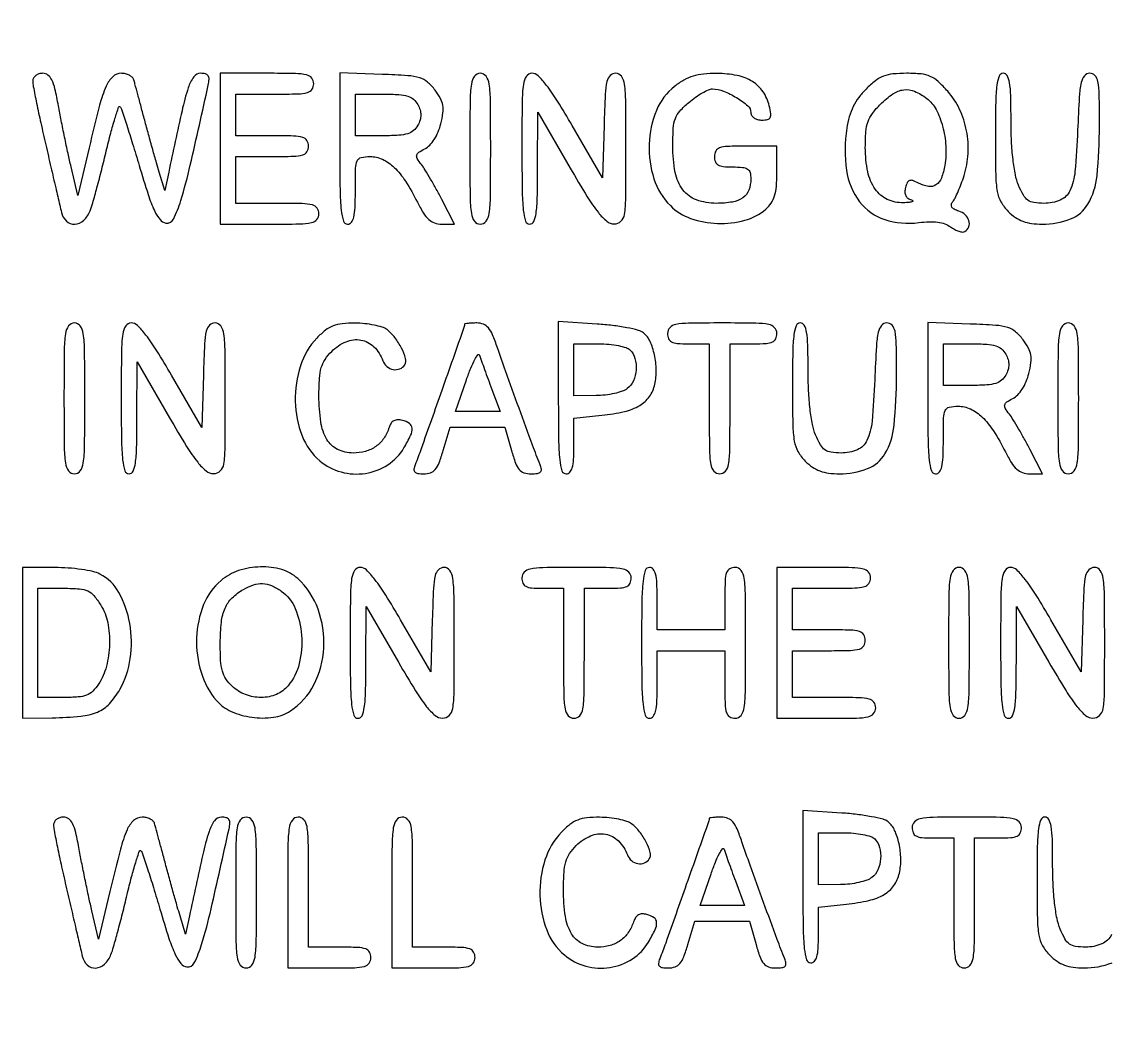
# Model space of a CAD drawing. Extents: x 0 to 1066, y 0 to 761.
# Drawn here: x 804.87 to 822.52, y 352.59 to 368.76 of the extents above; entities that cross this region are included whole.
import ezdxf

# ---------------------------------------------------------------- set-up
doc = ezdxf.new("R2010")
doc.units = 0
doc.header["$MEASUREMENT"] = 0

msp = doc.modelspace()

# ---------------------------------------------------------------- linework, layer by layer
for points in [[(183.390323, 95.266879, 0.000001), (192.989143, 95.254457, 0.000118)], [(329.859243, 95.267872, -0.000023), (352.558836, 95.240684, -0.000004), (375.624384, 95.211821, -0.198594)], [(479.458836, 95.240684, -0.000004), (502.524384, 95.211821, -0.198594)], [(710.559243, 95.267872, -0.000023), (733.258836, 95.240684, -0.000004), (756.324384, 95.211821, -0.198594)], [(416.092229, 95.24091, -0.000004), (439.072908, 95.212432, -0.198597)], [(542.992229, 95.24091, -0.000004), (565.972908, 95.212432, -0.198597)], [(606.442229, 95.24091, -0.000004), (629.422908, 95.212432, -0.198597)], [(669.892229, 95.24091, -0.000004), (692.872908, 95.212432, -0.198597)], [(822.592104, 353.917462, -0.186836), (822.436386, 353.766554, -0.100409), (822.170424, 353.7126, -0.036356), (822.008666, 353.724377, -0.118728), (821.909754, 353.764081, -0.110433), (821.835763, 353.846302, -0.02926), (821.757783, 354.005983, -0.051176), (821.706226, 354.176561, -0.018965), (821.667864, 354.424797, -0.016895), (821.643292, 354.72519, -0.011958), (821.6352, 355.063483, 0.005918), (821.630405, 355.468643, 0.03524), (821.610538, 355.679097, 0.084231), (821.572349, 355.789637, 0.274093), (821.5083, 355.8276, 0.308918), (821.442115, 355.782395, 0.062189), (821.405184, 355.636609, 0.026926), (821.385883, 355.361539, 0.004053), (821.3814, 354.808555, 0.003964), (821.386425, 354.174702, 0.037977), (821.41117, 353.905831, 0.086932), (821.47109, 353.737039, 0.067817), (821.589055, 353.581855, 0.045287), (821.706229, 353.48418, 0.061733), (821.828029, 353.420605, 0.057123), (821.968902, 353.385588, 0.032389), (822.144516, 353.3742, 0.091481), (822.602283, 353.45866, 0.171956)]]:
    msp.add_lwpolyline(points, format="xyb")
for points in [[(409.06215, 749.15415), (40.8618, 749.132981), (40.8618, 380.65769), (40.8618, 12.1824), (501.2973, 12.1824), (961.7328, 12.1824), (961.7328, 380.646631), (961.7328, 749.110861), (961.41555, 749.1633, 0.040886), (961.153339, 749.184871, 0.000002), (934.190609, 749.194398, 0.000089), (904.448031, 749.199508, 0.000054), (869.1804, 749.195529, -0.000029), (813.61687, 749.186499, -0.000004), (696.10453, 749.175037, -0.000004), (556.774728, 749.163736, -0.000004)], [(805.0536, 367.797804, 0.047767), (805.061843, 367.711713, 0.002528), (805.115638, 367.440743, 0.003959), (805.183892, 367.118857, 0.00287), (805.264793, 366.761454, -0.000002), (805.3489, 366.399538, -0.000002), (805.426937, 366.063731, -0.000002), (805.492437, 365.781867, -0.000017), (805.520205, 365.66235, 0.147869), (805.601527, 365.520931, 0.205885), (805.737044, 365.471582, 0.176392), (805.882855, 365.534275, 0.11354), (805.986246, 365.688883, 0.021448), (806.028656, 365.816671, 0.003611), (806.097471, 366.065007, 0.003945), (806.173981, 366.358264, 0.003496), (806.249089, 366.664747, -0.006156), (806.32132, 366.952852, -0.010899), (806.388962, 367.188299, -0.005551), (806.449641, 367.376007, -0.556878), (806.47195, 367.38125, -0.11647), (806.49507, 367.343834, -0.001547), (806.580985, 367.083281, -0.004332), (806.677293, 366.779234, -0.00282), (806.783485, 366.426536, 0.006286), (806.929808, 365.952477, 0.030826), (807.032062, 365.691623, 0.058933), (807.122181, 365.545603, 0.190588), (807.219084, 365.489675, 0.326366), (807.341675, 365.554144, 0.039676), (807.460307, 365.854283, 0.018108), (807.614541, 366.431996, 0.002117), (807.906534, 367.73505, 0.040046), (807.919478, 367.82953, 0.15964), (807.904614, 367.885294, 0.190105), (807.861744, 367.915768, 0.060633), (807.782608, 367.9254, 0.243546), (807.669612, 367.86689, 0.075824), (807.581429, 367.690617, 0.023764), (807.479862, 367.31633, 0.001912), (807.263279, 366.318), (807.200226, 366.0219), (807.109998, 366.318, -0.004222), (807.065412, 366.468872, -0.001439), (807.003159, 366.688654, -0.00143), (806.935805, 366.931756, -0.001648), (806.872996, 367.164, 0.00027), (806.814598, 367.382317, 0.000345), (806.760537, 367.583431, 0.000267), (806.715, 367.752013, 0.002921), (806.696266, 367.81965, 0.133791), (806.671906, 367.860101, 0.071199), (806.624012, 367.894336, 0.062684), (806.56111, 367.917528, 0.057069), (806.492361, 367.9254, 0.191396), (806.354637, 367.870676, 0.101864), (806.247733, 367.718152, 0.038771), (806.140181, 367.404973, 0.004991), (805.96915, 366.715987), (805.784806, 365.94034), (805.676033, 366.40412, -0.004337), (805.627444, 366.619687, -0.002315), (805.57092, 366.886985, -0.002304), (805.515721, 367.160477, -0.003592), (805.470945, 367.39665, 0.011053), (805.414027, 367.674179, 0.057006), (805.362063, 367.82189, 0.121799), (805.299034, 367.89755, 0.159795), (805.214115, 367.9254, 0.077986), (805.152796, 367.915777, 0.090324), (805.100751, 367.887919, 0.100781), (805.065958, 367.846466, 0.124994)], [(808.0992, 366.6987), (808.0992, 365.472), (808.9029, 365.472, 0.004147), (809.393609, 365.47607, 0.047763), (809.584988, 365.497603, 0.16431), (809.672394, 365.549193, 0.179874), (809.7066, 365.6412, 0.157888), (809.67706, 365.732416, 0.176663), (809.60085, 365.783962, 0.055952), (809.435978, 365.806053, 0.005351), (809.0298, 365.8104), (808.353, 365.8104), (808.353, 366.1911), (808.353, 366.5718), (808.9452, 366.5718, 0.006583), (809.295092, 366.576407, 0.063075), (809.442225, 366.598993, 0.183695), (809.51107, 366.650426, 0.142406), (809.5374, 366.741, 0.142406), (809.51107, 366.831574, 0.183695), (809.442225, 366.883007, 0.063075), (809.295092, 366.905593, 0.006583), (808.9452, 366.9102), (808.353, 366.9102), (808.353, 367.2486), (808.353, 367.587), (808.9875, 367.587, 0.005909), (809.365526, 367.591467, 0.059311), (809.521538, 367.61379, 0.180365), (809.594056, 367.665288, 0.150217), (809.622, 367.7562, 0.17273), (809.589327, 367.847957, 0.168559), (809.505675, 367.89955, 0.050222), (809.323122, 367.921249, 0.004487), (808.8606, 367.9254), (808.0992, 367.9254)], [(810.045, 366.702121, 0.003202), (810.049326, 366.026613, 0.022501), (810.068332, 365.69817, 0.049121), (810.10423, 365.521947, 0.329081), (810.1719, 365.472, 0.232029), (810.233637, 365.50228, 0.108427), (810.272769, 365.5848, 0.047315), (810.293501, 365.740657, 0.00942), (810.2988, 366.0219, -0.00595), (810.303107, 366.383865, -0.096871), (810.329144, 366.501998, -0.238613), (810.39381, 366.555615, -0.056005), (810.537853, 366.5718, -0.111153), (810.739305, 366.526456, -0.081177), (810.92862, 366.395601, -0.058854), (811.11431, 366.168971, -0.025924), (811.306172, 365.83155, 0.021841), (811.405916, 365.652753, 0.069009), (811.49307, 365.547227, 0.100305), (811.585578, 365.491432, 0.085906), (811.697845, 365.472), (811.90905, 365.472), (811.702873, 365.87385, 0.006834), (811.614806, 366.039872, 0.006481), (811.520698, 366.206412, 0.006451), (811.433651, 366.35156, 0.022591), (811.372227, 366.441675, -0.02569), (811.305648, 366.540664, -0.192002), (811.296729, 366.595464, -0.198014), (811.328063, 366.64039, -0.027525), (811.428928, 366.697575, 0.089041), (811.506881, 366.755414, 0.046566), (811.581398, 366.851076, 0.042448), (811.644634, 366.971402, 0.038847), (811.688864, 367.104263, 0.026721), (811.722834, 367.280622, 0.076578), (811.720842, 367.405041, 0.082928), (811.681816, 367.517384, 0.035157), (811.595472, 367.652062, 0.057331), (811.472902, 367.78234, 0.10358), (811.344517, 367.851632, 0.055706), (811.149385, 367.886574, 0.007564), (810.734158, 367.907671), (810.045, 367.932243)], [(812.16, 366.6987, 0.002322), (812.163589, 365.925838, 0.031956), (812.184067, 365.646487, 0.123223), (812.234878, 365.520109, 0.240299), (812.3292, 365.472, 0.240299), (812.423522, 365.520109, 0.123223), (812.474333, 365.646487, 0.031956), (812.494811, 365.925838, 0.002322), (812.4984, 366.6987, 0.002322), (812.494811, 367.471562, 0.031956), (812.474333, 367.750912, 0.123223), (812.423522, 367.877291, 0.240299), (812.3292, 367.9254, 0.240299), (812.234878, 367.877291, 0.123223), (812.184067, 367.750912, 0.031956), (812.163589, 367.471562, 0.002322)], [(813.006, 366.6987, 0.003213), (813.010328, 366.025179, 0.022561), (813.029338, 365.6976, 0.049302), (813.065253, 365.521877, 0.328801), (813.1329, 365.472, 0.295501), (813.198272, 365.514331, 0.070336), (813.236006, 365.645031, 0.029944), (813.25604, 365.892594, 0.004715), (813.261637, 366.38145), (813.263474, 367.2909), (813.790387, 366.384757, 0.006242), (814.069761, 365.917824, 0.029041), (814.249482, 365.660537, 0.052989), (814.386726, 365.520038, 0.170079), (814.50765, 365.475307, 0.199339), (814.615931, 365.518073, 0.163117), (814.673625, 365.629506, 0.036571), (814.694704, 365.888381, 0.002034), (814.698, 366.6987, 0.002367), (814.694369, 367.465872, 0.031318), (814.673984, 367.748183, 0.117824), (814.624177, 367.876877, 0.246563), (814.53176, 367.9254, 0.195513), (814.440955, 367.888482, 0.145553), (814.387652, 367.793056, 0.043894), (814.360139, 367.586793, 0.004128), (814.34141, 367.075518), (814.3173, 366.225636), (813.824117, 367.075518, 0.007787), (813.584038, 367.474783, 0.025041), (813.407201, 367.72941, 0.035073), (813.269347, 367.884318, 0.195814), (813.168467, 367.9254, 0.254619), (813.078461, 367.876388, 0.110911), (813.029951, 367.744558, 0.030502), (813.009687, 367.458386, 0.002427)], [(815.489128, 367.713543, 0.129246), (815.193005, 367.320897, 0.088626), (815.074813, 366.772592, 0.087215), (815.153365, 366.208933, 0.118789), (815.42016, 365.772731, 0.112618), (815.748624, 365.566294, 0.075265), (816.186735, 365.483595, 0.075304), (816.629452, 365.534285, 0.113008), (816.971323, 365.716366, 0.065979), (817.059155, 365.815589, 0.074329), (817.113872, 365.930491, 0.054743), (817.142767, 366.083484, 0.019325), (817.1514, 366.306773), (817.1514, 366.741), (816.6438, 366.741, 0.008455), (816.350102, 366.736033, 0.072107), (816.2208, 366.7128, 0.188641), (816.159268, 366.661532, 0.12648), (816.1362, 366.5718, 0.087745), (816.151199, 366.486992, 0.177212), (816.194363, 366.435836, 0.10769), (816.277966, 366.409553, 0.022514), (816.4323, 366.4026, -0.021714), (816.594385, 366.395558, -0.124268), (816.675065, 366.367551, -0.187079), (816.715495, 366.310864, -0.062494), (816.7284, 366.20802, -0.091498), (816.694763, 366.025747, -0.148314), (816.598974, 365.902186, -0.113347), (816.428888, 365.832047, -0.041372), (816.16772, 365.8104, -0.086758), (815.845134, 365.866799, -0.145015), (815.624923, 366.028775, -0.116882), (815.498979, 366.313949, -0.045825), (815.4594, 366.744889, -0.015089), (815.468047, 367.031368, -0.073154), (815.501295, 367.190158, -0.095003), (815.574751, 367.312179, -0.035007), (815.719691, 367.45258, -0.021479), (815.828486, 367.536417, -0.024071), (815.940126, 367.607263, -0.024321), (816.039991, 367.657828, -0.105406), (816.104592, 367.6716, -0.095864), (816.281927, 367.637284, -0.042073), (816.496496, 367.529265, -0.039621), (816.678919, 367.396347, -0.218876), (816.7284, 367.288727, 0.137225), (816.741937, 367.240332, 0.104143), (816.779796, 367.199939, 0.087371), (816.837339, 367.173135, 0.065501), (816.906771, 367.164, 0.051376), (816.999748, 367.173579, 0.224479), (817.042699, 367.206025, 0.158116), (817.05338, 367.268788, 0.023398), (817.028542, 367.39665, 0.090086), (816.926294, 367.62664, 0.105062), (816.753833, 367.791682, 0.089301), (816.50528, 367.889788, 0.048933), (816.1785, 367.922581, 0.02471), (815.959034, 367.912218, 0.049497), (815.788912, 367.878529, 0.05494), (815.640439, 367.815021, 0.038421)], [(818.601058, 367.670042, 0.038758), (818.483289, 367.532449, 0.043825), (818.393507, 367.383634, 0.042741), (818.329367, 367.21818, 0.033899), (818.288141, 367.030855, 0.071302), (818.28371, 366.347786, 0.129802), (818.496509, 365.835978, 0.15258), (818.904173, 365.547534, 0.112128), (819.458991, 365.497672, -0.025293), (819.626284, 365.511609, -0.042083), (819.767451, 365.504322, -0.050654), (819.884021, 365.476177, -0.074847), (819.976813, 365.426974, 0.036788), (820.043559, 365.384809, 0.045346), (820.111366, 365.3562, 0.051801), (820.170622, 365.343873, 0.165275), (820.209463, 365.352803, 0.168326), (820.271712, 365.429201, 0.16313), (820.274379, 365.528852, 0.135424), (820.213939, 365.624011, 0.107509), (820.107946, 365.684914, -0.042402), (820.034745, 365.715182, -0.135204), (819.996238, 365.750741, -0.20053), (819.989578, 365.791854, -0.108944), (820.012321, 365.838665, 0.053468), (820.04899, 365.896837, 0.012004), (820.098061, 366.003382, 0.012318), (820.148979, 366.129775, 0.011646), (820.194629, 366.260894, 0.064661), (820.260877, 366.619645, 0.061303), (820.235271, 366.99021, 0.062153), (820.121472, 367.33875, 0.070314), (819.928717, 367.63287, 0.026387), (819.771996, 367.793431, 0.082709), (819.646265, 367.875752, 0.080096), (819.498383, 367.914271, 0.023743), (819.264144, 367.9254, 0.024537), (819.039139, 367.914351, 0.06747), (818.884843, 367.877758, 0.07266), (818.752436, 367.803231, 0.031928)], [(820.7046, 366.906355, 0.003964), (820.709625, 366.272502, 0.037977), (820.73437, 366.003631, 0.086932), (820.79429, 365.834839, 0.067817), (820.912255, 365.679655, 0.045287), (821.029429, 365.58198, 0.061733), (821.151229, 365.518405, 0.057123), (821.292102, 365.483388, 0.032389), (821.467716, 365.472, 0.091481), (821.925483, 365.55646, 0.171956), (822.208283, 365.797325, 0.107033), (822.356319, 366.25713, 0.02456), (822.3966, 367.076683, 0.004091), (822.392458, 367.582882, 0.042042), (822.371504, 367.790879, 0.139542), (822.323241, 367.887871, 0.210994), (822.238267, 367.9254, 0.224554), (822.151766, 367.884489, 0.120063), (822.099404, 367.775607, 0.038088), (822.06861, 367.545674, 0.003955), (822.041825, 367.000462, -0.011778), (821.99815, 366.32671, -0.086058), (821.915304, 366.015262, -0.186836), (821.759586, 365.864354, -0.100409), (821.493624, 365.8104, -0.036356), (821.331866, 365.822177, -0.118728), (821.232954, 365.861881, -0.110433), (821.158963, 365.944102, -0.02926), (821.080983, 366.103783, -0.051176), (821.029426, 366.274361, -0.018965), (820.991064, 366.522597, -0.016895), (820.966492, 366.82299, -0.011958), (820.9584, 367.161283, 0.005918), (820.953605, 367.566443, 0.03524), (820.933738, 367.776897, 0.084231), (820.895549, 367.887437, 0.274093), (820.8315, 367.9254, 0.308918), (820.765315, 367.880195, 0.062189), (820.728384, 367.734409, 0.026926), (820.709083, 367.459339, 0.004053)], [(819.588737, 367.517468, -0.108413), (819.738859, 367.338877, -0.055099), (819.846296, 367.064278, -0.051218), (819.898069, 366.744495, -0.054814), (819.881815, 366.428281, -0.05017), (819.826734, 366.222165, -0.156131), (819.73841, 366.110943, -0.19164), (819.614813, 366.084444, -0.081154), (819.451549, 366.140264, 0.034573), (819.362622, 366.18022, 0.174707), (819.309067, 366.180607, 0.199824), (819.271844, 366.147086, 0.04689), (819.242523, 366.066632, 0.065142), (819.233462, 365.994914, 0.111819), (819.246969, 365.936476, 0.124169), (819.282865, 365.893591, 0.092006), (819.338935, 365.866967, -0.155114), (819.361988, 365.852269, -0.520804), (819.358116, 365.837996, -0.064153), (819.304994, 365.826257, -0.013218), (819.20909, 365.820214, -0.120251), (818.947354, 365.87405, -0.13172), (818.750116, 366.041585, -0.101239), (818.629057, 366.325595, -0.050326), (818.5896, 366.716617, -0.018793), (818.599338, 366.975596, -0.065344), (818.63347, 367.13921, -0.077937), (818.705083, 367.272911, -0.03454), (818.836892, 367.424308, -0.047206), (819.038078, 367.590711, -0.118914), (819.214862, 367.657253, -0.131553), (819.391061, 367.632724, -0.064057)], [(811.314, 367.4178, -0.049536), (811.350162, 367.330426, -0.073486), (811.362253, 367.2486, -0.073486), (811.350162, 367.166774, -0.049536), (811.314, 367.0794, -0.09537), (811.245105, 366.994475, -0.100861), (811.150866, 366.943233, -0.059921), (811.005832, 366.917248, -0.014397), (810.761123, 366.9102), (810.2988, 366.9102), (810.2988, 367.2486), (810.2988, 367.587), (810.761123, 367.587, -0.014397), (811.005832, 367.579952, -0.059921), (811.150866, 367.553967, -0.100861), (811.245105, 367.502725, -0.09537)], [(805.5612, 362.6379, 0.002322), (805.564789, 361.865038, 0.031956), (805.585267, 361.585687, 0.123223), (805.636078, 361.459309, 0.240299), (805.7304, 361.4112, 0.240299), (805.824722, 361.459309, 0.123223), (805.875533, 361.585687, 0.031956), (805.896011, 361.865038, 0.002322), (805.8996, 362.6379, 0.002322), (805.896011, 363.410762, 0.031956), (805.875533, 363.690112, 0.123223), (805.824722, 363.816491, 0.240299), (805.7304, 363.8646, 0.240299), (805.636078, 363.816491, 0.123223), (805.585267, 363.690112, 0.031956), (805.564789, 363.410762, 0.002322)], [(806.4918, 362.6379, 0.003213), (806.496128, 361.964379, 0.022561), (806.515138, 361.6368, 0.049302), (806.551053, 361.461077, 0.328801), (806.6187, 361.4112, 0.295501), (806.684072, 361.453531, 0.070336), (806.721806, 361.584231, 0.029944), (806.74184, 361.831794, 0.004715), (806.747437, 362.32065), (806.749274, 363.2301), (807.276187, 362.323957, 0.006242), (807.555561, 361.857024, 0.029041), (807.735282, 361.599737, 0.052989), (807.872526, 361.459238, 0.170079), (807.99345, 361.414507, 0.199339), (808.101731, 361.457273, 0.163117), (808.159425, 361.568706, 0.036571), (808.180504, 361.827581, 0.002034), (808.1838, 362.6379, 0.002367), (808.180169, 363.405072, 0.031318), (808.159784, 363.687383, 0.117824), (808.109977, 363.816077, 0.246563), (808.01756, 363.8646, 0.195513), (807.926755, 363.827682, 0.145553), (807.873452, 363.732256, 0.043894), (807.845939, 363.525993, 0.004128), (807.82721, 363.014718), (807.8031, 362.164836), (807.309917, 363.014718, 0.007787), (807.069838, 363.413983, 0.025041), (806.893001, 363.66861, 0.035073), (806.755147, 363.823518, 0.195814), (806.654267, 363.8646, 0.254619), (806.564261, 363.815588, 0.110911), (806.515751, 363.683758, 0.030502), (806.495487, 363.397586, 0.002427)], [(809.673229, 363.62012, 0.114205), (809.405361, 363.16974, 0.083506), (809.322434, 362.591764, 0.085163), (809.432964, 362.029294, 0.127519), (809.721403, 361.623227, 0.108551), (810.067266, 361.441735, 0.105254), (810.461405, 361.419143, 0.106878), (810.825822, 361.558573, 0.11522), (811.088518, 361.833312, 0.021165), (811.197199, 362.036461, 0.127063), (811.220365, 362.153049, 0.232712), (811.177627, 362.228758, 0.086167), (811.063143, 362.280943, 0.067058), (810.986289, 362.290355, 0.120753), (810.925162, 362.274591, 0.12276), (810.878909, 362.232609, 0.07065), (810.846101, 362.164411, -0.072622), (810.759976, 361.987171, -0.089596), (810.631495, 361.856259, -0.08774), (810.463031, 361.776738, -0.066597), (810.260187, 361.7496, -0.114856), (810.010075, 361.807822, -0.145297), (809.836522, 361.968208, -0.099183), (809.736915, 362.251134, -0.035212), (809.7066, 362.681069, -0.014703), (809.714929, 362.964243, -0.055361), (809.744825, 363.139021, -0.07729), (809.806279, 363.271512, -0.049247), (809.914255, 363.403145, -0.096703), (810.147825, 363.560412, -0.146157), (810.389827, 363.587024, -0.15206), (810.600032, 363.47691, -0.107279), (810.745538, 363.25125, 0.127947), (810.811811, 363.157126, 0.131147), (810.91496, 363.108314, 0.142401), (811.022276, 363.119266, 0.159485), (811.101419, 363.186052, 0.211029), (811.115563, 363.288173, 0.047286), (811.050019, 363.455749, 0.046742), (810.941902, 363.62791, 0.065556), (810.813731, 363.756159, 0.088545), (810.736629, 363.796119, 0.025252), (810.605536, 363.829736, 0.02458), (810.451106, 363.853294, 0.023821), (810.293478, 363.861909, 0.026305), (810.08343, 363.852319, 0.068477), (809.936586, 363.817166, 0.074054), (809.811448, 363.745592, 0.034872)], [(812.075395, 363.84345, -0.084799), (812.068891, 363.805434, -0.000052), (811.70292, 362.766662, -0.000388), (811.367376, 361.816928, -0.009822), (811.270375, 361.55925, 0.060048), (811.250783, 361.485519, 0.230938), (811.265032, 361.441662, 0.170663), (811.313125, 361.417554, 0.031659), (811.413379, 361.4112, 0.086283), (811.521494, 361.429997, 0.134827), (811.598323, 361.483959, 0.082591), (811.660396, 361.59097, 0.018432), (811.727868, 361.7919), (811.840276, 362.1726), (812.285243, 362.1726), (812.730211, 362.1726), (812.8368, 361.7919, 0.017944), (812.902185, 361.58699, 0.087286), (812.962412, 361.481531, 0.141822), (813.039634, 361.429152, 0.078722), (813.152946, 361.4112, 0.029308), (813.258092, 361.417368, 0.166988), (813.307822, 361.441276, 0.236769), (813.322664, 361.485066, 0.061225), (813.30289, 361.55925, -0.006965), (813.180601, 361.875606, -0.001209), (812.959345, 362.47704, -0.001323), (812.739617, 363.083787, -0.005089), (812.607852, 363.46275, 0.017403), (812.529081, 363.6725, 0.074917), (812.460322, 363.786275, 0.125362), (812.380616, 363.844172, 0.094981), (812.274049, 363.8646, 0.00999), (812.197884, 363.863078, 0.016528), (812.133752, 363.858387, 0.010464), (812.082648, 363.851862, 0.371455)], [(813.5982, 362.649026, 0.003177), (813.602521, 361.969044, 0.022367), (813.621518, 361.638654, 0.048715), (813.65738, 361.461302, 0.329705), (813.7251, 361.4112, 0.208378), (813.785443, 361.43749, 0.11961), (813.824931, 361.507927, 0.055661), (813.846306, 361.638999, 0.012613), (813.852, 361.864664), (813.852, 362.318128), (814.30695, 362.365083, 0.029754), (814.672721, 362.424988, 0.076952), (814.920788, 362.522757, 0.106873), (815.078828, 362.667632, 0.100256), (815.167412, 362.86812, 0.058942), (815.190383, 363.100686, 0.048856), (815.16134, 363.347941, 0.051542), (815.090041, 363.564871, 0.114883), (814.985597, 363.702457, 0.111025), (814.902135, 363.745019, 0.015594), (814.712166, 363.78735, 0.017167), (814.480529, 363.823244, 0.01383), (814.229635, 363.846328), (813.5982, 363.886851)], [(815.3748, 363.6954, 0.094959), (815.391363, 363.608974, 0.184152), (815.43825, 363.557925, 0.098846), (815.531239, 363.53253, 0.017388), (815.7132, 363.5262), (816.0516, 363.5262), (816.0516, 362.4687, 0.002827), (816.055331, 361.808741, 0.036854), (816.076134, 361.564537, 0.138781), (816.127394, 361.454068, 0.218517), (816.2208, 361.4112, 0.218517), (816.314206, 361.454068, 0.138781), (816.365466, 361.564537, 0.036854), (816.386269, 361.808741, 0.002827), (816.39, 362.4687), (816.39, 363.5262), (816.7707, 363.5262, 0.013964), (816.980458, 363.532059, 0.090841), (817.082663, 363.55675, 0.188085), (817.133234, 363.607795, 0.102588), (817.1514, 363.6954, 0.193568), (817.114202, 363.787885, 0.15568), (817.019213, 363.839421, 0.043488), (816.810205, 363.860667, 0.003595), (816.2631, 363.8646, 0.003595), (815.715995, 363.860667, 0.043488), (815.506988, 363.839421, 0.15568), (815.411998, 363.787885, 0.193568)], [(817.4052, 362.845555, 0.003964), (817.410225, 362.211702, 0.037977), (817.43497, 361.942831, 0.086932), (817.49489, 361.774039, 0.067817), (817.612855, 361.618855, 0.045287), (817.730029, 361.52118, 0.061733), (817.851829, 361.457605, 0.057123), (817.992702, 361.422588, 0.032389), (818.168316, 361.4112, 0.091481), (818.626083, 361.49566, 0.171956), (818.908883, 361.736525, 0.107033), (819.056919, 362.19633, 0.02456), (819.0972, 363.015883, 0.004091), (819.093058, 363.522082, 0.042042), (819.072104, 363.730079, 0.139542), (819.023841, 363.827071, 0.210994), (818.938867, 363.8646, 0.224554), (818.852366, 363.823689, 0.120063), (818.800004, 363.714807, 0.038088), (818.76921, 363.484874, 0.003955), (818.742425, 362.939662, -0.011778), (818.69875, 362.26591, -0.086058), (818.615904, 361.954462, -0.186836), (818.460186, 361.803554, -0.100409), (818.194224, 361.7496, -0.036356), (818.032466, 361.761377, -0.118728), (817.933554, 361.801081, -0.110433), (817.859563, 361.883302, -0.02926), (817.781583, 362.042983, -0.051176), (817.730026, 362.213561, -0.018965), (817.691664, 362.461797, -0.016895), (817.667092, 362.76219, -0.011958), (817.659, 363.100483, 0.005918), (817.654205, 363.505643, 0.03524), (817.634338, 363.716097, 0.084231), (817.596149, 363.826637, 0.274093), (817.5321, 363.8646, 0.308918), (817.465915, 363.819395, 0.062189), (817.428984, 363.673609, 0.026926), (817.409683, 363.398539, 0.004053)], [(819.6048, 362.641321, 0.003202), (819.609126, 361.965813, 0.022501), (819.628132, 361.63737, 0.049121), (819.66403, 361.461147, 0.329081), (819.7317, 361.4112, 0.232029), (819.793437, 361.44148, 0.108427), (819.832569, 361.524, 0.047315), (819.853301, 361.679857, 0.00942), (819.8586, 361.9611, -0.00595), (819.862907, 362.323065, -0.096871), (819.888944, 362.441198, -0.238613), (819.95361, 362.494815, -0.056005), (820.097653, 362.511, -0.111153), (820.299105, 362.465656, -0.081177), (820.48842, 362.334801, -0.058854), (820.67411, 362.108171, -0.025924), (820.865972, 361.77075, 0.021841), (820.965716, 361.591953, 0.069009), (821.05287, 361.486427, 0.100305), (821.145378, 361.430632, 0.085906), (821.257645, 361.4112), (821.46885, 361.4112), (821.262673, 361.81305, 0.006834), (821.174606, 361.979072, 0.006481), (821.080498, 362.145612, 0.006451), (820.993451, 362.29076, 0.022591), (820.932027, 362.380875, -0.02569), (820.865448, 362.479864, -0.192002), (820.856529, 362.534664, -0.198014), (820.887863, 362.57959, -0.027525), (820.988728, 362.636775, 0.089041), (821.066681, 362.694614, 0.046566), (821.141198, 362.790276, 0.042448), (821.204434, 362.910602, 0.038847), (821.248664, 363.043463, 0.026721), (821.282634, 363.219822, 0.076578), (821.280642, 363.344241, 0.082928), (821.241616, 363.456584, 0.035157), (821.155272, 363.591262, 0.057331), (821.032702, 363.72154, 0.10358), (820.904317, 363.790832, 0.055706), (820.709185, 363.825774, 0.007564), (820.293958, 363.846871), (819.6048, 363.871443)], [(821.7198, 362.6379, 0.002322), (821.723389, 361.865038, 0.031956), (821.743867, 361.585687, 0.123223), (821.794678, 361.459309, 0.240299), (821.889, 361.4112, 0.240299), (821.983322, 361.459309, 0.123223), (822.034133, 361.585687, 0.031956), (822.054611, 361.865038, 0.002322), (822.0582, 362.6379, 0.002322), (822.054611, 363.410762, 0.031956), (822.034133, 363.690112, 0.123223), (821.983322, 363.816491, 0.240299), (821.889, 363.8646, 0.240299), (821.794678, 363.816491, 0.123223), (821.743867, 363.690112, 0.031956), (821.723389, 363.410762, 0.002322)], [(814.76568, 363.42468, -0.13151), (814.844834, 363.287669, -0.084316), (814.8622, 363.103715, -0.084006), (814.817813, 362.923681, -0.128741), (814.71915, 362.797967, -0.079472), (814.637795, 362.754501, -0.027293), (814.508972, 362.717804, -0.026323), (814.360063, 362.692196, -0.027554), (814.21155, 362.682891), (813.852, 362.6802), (813.852, 363.1032), (813.852, 363.5262), (814.25808, 363.5262, -0.022886), (814.420985, 363.51874, -0.026473), (814.574696, 363.496378, -0.026952), (814.700895, 363.463981, -0.120635)], [(820.8738, 363.357, -0.049536), (820.909962, 363.269626, -0.073486), (820.922053, 363.1878, -0.073486), (820.909962, 363.105974, -0.049536), (820.8738, 363.0186, -0.09537), (820.804905, 362.933675, -0.100861), (820.710666, 362.882433, -0.059921), (820.565632, 362.856448, -0.014397), (820.320923, 362.8494), (819.8586, 362.8494), (819.8586, 363.1878), (819.8586, 363.5262), (820.320923, 363.5262, -0.014397), (820.565632, 363.519152, -0.059921), (820.710666, 363.493167, -0.100861), (820.804905, 363.441925, -0.09537)], [(812.501555, 362.82825), (812.651344, 362.4264), (812.289038, 362.4264), (811.926732, 362.4264), (812.104543, 362.940818, -0.011999), (812.175293, 363.130624, -0.026422), (812.240317, 363.271059, -0.047278), (812.290634, 363.347701, -0.601846), (812.31706, 363.342668, 0.009837), (812.338896, 363.276495, 0.001488), (812.385571, 363.145123, 0.001668), (812.441662, 362.990356, 0.001442)], [(804.8844, 358.6617), (804.8844, 357.435), (805.37085, 357.443433, 0.018847), (805.83382, 357.468933, 0.076273), (806.107229, 357.537281, 0.107083), (806.298418, 357.671069, 0.057946), (806.468622, 357.903964, 0.09461), (806.639613, 358.408618, 0.077415), (806.630201, 358.979231, 0.083451), (806.454567, 359.479665, 0.148656), (806.144384, 359.781403, 0.065462), (806.03204, 359.821866, 0.01784), (805.846059, 359.855574, 0.017725), (805.630431, 359.878991, 0.017594), (805.41315, 359.887153), (804.8844, 359.8884)], [(808.114003, 359.676373, 0.123885), (807.830812, 359.283677, 0.085485), (807.717237, 358.744757, 0.082885), (807.789708, 358.182736, 0.104562), (808.041439, 357.724126, 0.111799), (808.279409, 357.547775, 0.06908), (808.615808, 357.452081, 0.069045), (808.965765, 357.451615, 0.111332), (809.243682, 357.555681, 0.131426), (809.624439, 357.98166, 0.103697), (809.784854, 358.581311, 0.101152), (809.69219, 359.207653, 0.118621), (809.361571, 359.707219, 0.118666), (809.101835, 359.853801, 0.075716), (808.756156, 359.897738, 0.073305), (808.401141, 359.836407, 0.095814)], [(810.2142, 358.6617, 0.003213), (810.218528, 357.988179, 0.022561), (810.237538, 357.6606, 0.049302), (810.273453, 357.484877, 0.328801), (810.3411, 357.435, 0.295501), (810.406472, 357.477331, 0.070336), (810.444206, 357.608031, 0.029944), (810.46424, 357.855594, 0.004715), (810.469837, 358.34445), (810.471674, 359.2539), (810.998587, 358.347757, 0.006242), (811.277961, 357.880824, 0.029041), (811.457682, 357.623537, 0.052989), (811.594926, 357.483038, 0.170079), (811.71585, 357.438307, 0.199339), (811.824131, 357.481073, 0.163117), (811.881825, 357.592506, 0.036571), (811.902904, 357.851381, 0.002034), (811.9062, 358.6617, 0.002367), (811.902569, 359.428872, 0.031318), (811.882184, 359.711183, 0.117824), (811.832377, 359.839877, 0.246563), (811.73996, 359.8884, 0.195513), (811.649155, 359.851482, 0.145553), (811.595852, 359.756056, 0.043894), (811.568339, 359.549793, 0.004128), (811.54961, 359.038518), (811.5255, 358.188636), (811.032317, 359.038518, 0.007787), (810.792238, 359.437783, 0.025041), (810.615401, 359.69241, 0.035073), (810.477547, 359.847318, 0.195814), (810.376667, 359.8884, 0.254619), (810.286661, 359.839388, 0.110911), (810.238151, 359.707558, 0.030502), (810.217887, 359.421386, 0.002427)], [(813.006, 359.7192, 0.094959), (813.022563, 359.632774, 0.184152), (813.06945, 359.581725, 0.098846), (813.162439, 359.55633, 0.017388), (813.3444, 359.55), (813.6828, 359.55), (813.6828, 358.4925, 0.002827), (813.686531, 357.832541, 0.036854), (813.707334, 357.588337, 0.138781), (813.758594, 357.477868, 0.218517), (813.852, 357.435, 0.218517), (813.945406, 357.477868, 0.138781), (813.996666, 357.588337, 0.036854), (814.017469, 357.832541, 0.002827), (814.0212, 358.4925), (814.0212, 359.55), (814.4019, 359.55, 0.013964), (814.611658, 359.555859, 0.090841), (814.713863, 359.58055, 0.188085), (814.764434, 359.631595, 0.102588), (814.7826, 359.7192, 0.193568), (814.745402, 359.811685, 0.15568), (814.650413, 359.863221, 0.043488), (814.441405, 359.884467, 0.003595), (813.8943, 359.8884, 0.003595), (813.347195, 359.884467, 0.043488), (813.138188, 359.863221, 0.15568), (813.043198, 359.811685, 0.193568)], [(814.9518, 358.6617, 0.003213), (814.956128, 357.988179, 0.022561), (814.975138, 357.6606, 0.049302), (815.011053, 357.484877, 0.328801), (815.0787, 357.435, 0.232029), (815.140437, 357.46528, 0.108427), (815.179569, 357.5478, 0.047315), (815.200301, 357.703657, 0.00942), (815.2056, 357.9849), (815.2056, 358.5348), (815.7555, 358.5348), (816.3054, 358.5348), (816.3054, 357.9849, 0.007414), (816.310171, 357.66312, 0.067313), (816.333058, 357.524887, 0.186514), (816.384413, 357.459704, 0.134481), (816.4746, 357.435, 0.240299), (816.568922, 357.483109, 0.123223), (816.619733, 357.609488, 0.031956), (816.640211, 357.888838, 0.002322), (816.6438, 358.6617, 0.002322), (816.640211, 359.434562, 0.031956), (816.619733, 359.713912, 0.123223), (816.568922, 359.840291, 0.240299), (816.4746, 359.8884, 0.12648), (816.384868, 359.865332, 0.188641), (816.3336, 359.8038, 0.072107), (816.310367, 359.674498, 0.008455), (816.3054, 359.3808), (816.3054, 358.8732), (815.7555, 358.8732), (815.2056, 358.8732), (815.2056, 359.3808, 0.010614), (815.200147, 359.637641, 0.050675), (815.179163, 359.78265, 0.113455), (815.139868, 359.85983, 0.222027), (815.0787, 359.8884, 0.328801), (815.011053, 359.838523, 0.049302), (814.975138, 359.6628, 0.022561), (814.956128, 359.335221, 0.003213)], [(817.1514, 358.6617), (817.1514, 357.435), (817.9551, 357.435, 0.004147), (818.445809, 357.43907, 0.047763), (818.637188, 357.460603, 0.16431), (818.724594, 357.512193, 0.179874), (818.7588, 357.6042, 0.157888), (818.72926, 357.695416, 0.176663), (818.65305, 357.746963, 0.055952), (818.488178, 357.769053, 0.005351), (818.082, 357.7734), (817.4052, 357.7734), (817.4052, 358.1541), (817.4052, 358.5348), (817.9974, 358.5348, 0.006583), (818.347292, 358.539407, 0.063075), (818.494425, 358.561993, 0.183695), (818.56327, 358.613426, 0.142406), (818.5896, 358.704, 0.142406), (818.56327, 358.794574, 0.183695), (818.494425, 358.846007, 0.063075), (818.347292, 358.868593, 0.006583), (817.9974, 358.8732), (817.4052, 358.8732), (817.4052, 359.2116), (817.4052, 359.55), (818.0397, 359.55, 0.005909), (818.417726, 359.554467, 0.059311), (818.573738, 359.57679, 0.180365), (818.646256, 359.628288, 0.150217), (818.6742, 359.7192, 0.17273), (818.641527, 359.810957, 0.168559), (818.557875, 359.86255, 0.050222), (818.375322, 359.884249, 0.004487), (817.9128, 359.8884), (817.1514, 359.8884)], [(819.9432, 358.6617, 0.002322), (819.946789, 357.888838, 0.031956), (819.967267, 357.609488, 0.123223), (820.018078, 357.483109, 0.240299), (820.1124, 357.435, 0.240299), (820.206722, 357.483109, 0.123223), (820.257533, 357.609488, 0.031956), (820.278011, 357.888838, 0.002322), (820.2816, 358.6617, 0.002322), (820.278011, 359.434562, 0.031956), (820.257533, 359.713912, 0.123223), (820.206722, 359.840291, 0.240299), (820.1124, 359.8884, 0.240299), (820.018078, 359.840291, 0.123223), (819.967267, 359.713912, 0.031956), (819.946789, 359.434562, 0.002322)], [(820.7892, 358.6617, 0.003213), (820.793528, 357.988179, 0.022561), (820.812538, 357.6606, 0.049302), (820.848453, 357.484877, 0.328801), (820.9161, 357.435, 0.295501), (820.981472, 357.477331, 0.070336), (821.019206, 357.608031, 0.029944), (821.03924, 357.855594, 0.004715), (821.044837, 358.34445), (821.046674, 359.2539), (821.573587, 358.347757, 0.006242), (821.852961, 357.880824, 0.029041), (822.032682, 357.623537, 0.052989), (822.169926, 357.483038, 0.170079), (822.29085, 357.438307, 0.199339), (822.399131, 357.481073, 0.163117), (822.456825, 357.592506, 0.036571), (822.477904, 357.851381, 0.002034), (822.4812, 358.6617, 0.002367), (822.477569, 359.428872, 0.031318), (822.457184, 359.711183, 0.117824), (822.407377, 359.839877, 0.246563), (822.31496, 359.8884, 0.195513), (822.224155, 359.851482, 0.145553), (822.170852, 359.756056, 0.043894), (822.143339, 359.549793, 0.004128), (822.12461, 359.038518), (822.1005, 358.188636), (821.607317, 359.038518, 0.007787), (821.367238, 359.437783, 0.025041), (821.190401, 359.69241, 0.035073), (821.052547, 359.847318, 0.195814), (820.951667, 359.8884, 0.254619), (820.861661, 359.839388, 0.110911), (820.813151, 359.707558, 0.030502), (820.792887, 359.421386, 0.002427)], [(806.159353, 359.27505, -0.090931), (806.271674, 358.993331, -0.056823), (806.301735, 358.638409, -0.056208), (806.250825, 358.280588, -0.081785), (806.12203, 357.989709, -0.053857), (806.028767, 357.876166, -0.102503), (805.929765, 357.812535, -0.073821), (805.792088, 357.781809, -0.018052), (805.55925, 357.7734), (805.1382, 357.7734), (805.1382, 358.6617), (805.1382, 359.55), (805.562443, 359.55, -0.017821), (805.812418, 359.541088, -0.090339), (805.946917, 359.506535, -0.111314), (806.046676, 359.430166, -0.033754)], [(809.093097, 359.504639, -0.143223), (809.320798, 359.220323, -0.079931), (809.42326, 358.785153, -0.077332), (809.385065, 358.324018, -0.11509), (809.203796, 357.96375, -0.119537), (809.015384, 357.824195, -0.098447), (808.769727, 357.773552, -0.09388), (808.513277, 357.820262, -0.097006), (808.295003, 357.957347, -0.056872), (808.194083, 358.07644, -0.080028), (808.136187, 358.202796, -0.054705), (808.108363, 358.374524, -0.014142), (808.101891, 358.655297, -0.025001), (808.120955, 359.000155, -0.075567), (808.180382, 359.227138, -0.098225), (808.293837, 359.392005, -0.062967), (808.4799, 359.532419, -0.051006), (808.644666, 359.605758, -0.090781), (808.791314, 359.625795, -0.090761), (808.935571, 359.592581, -0.050966)], [(805.392, 355.700004, 0.047767), (805.400243, 355.613913, 0.002528), (805.454038, 355.342943, 0.003959), (805.522292, 355.021057, 0.00287), (805.603193, 354.663654, -0.000002), (805.6873, 354.301738, -0.000002), (805.765337, 353.965931, -0.000002), (805.830837, 353.684067, -0.000017), (805.858605, 353.56455, 0.147869), (805.939927, 353.423131, 0.205885), (806.075444, 353.373782, 0.176392), (806.221255, 353.436475, 0.11354), (806.324646, 353.591083, 0.021448), (806.367056, 353.718871, 0.003611), (806.435871, 353.967207, 0.003945), (806.512381, 354.260464, 0.003496), (806.587489, 354.566947, -0.006156), (806.65972, 354.855052, -0.010899), (806.727362, 355.090499, -0.005551), (806.788041, 355.278207, -0.556878), (806.81035, 355.28345, -0.11647), (806.83347, 355.246034, -0.001547), (806.919385, 354.985481, -0.004332), (807.015693, 354.681434, -0.00282), (807.121885, 354.328736, 0.006286), (807.268208, 353.854677, 0.030826), (807.370462, 353.593823, 0.058933), (807.460581, 353.447803, 0.190588), (807.557484, 353.391875, 0.326366), (807.680075, 353.456344, 0.039676), (807.798707, 353.756483, 0.018108), (807.952941, 354.334196, 0.002117), (808.244934, 355.63725, 0.040046), (808.257878, 355.73173, 0.15964), (808.243014, 355.787494, 0.190105), (808.200144, 355.817968, 0.060633), (808.121008, 355.8276, 0.243546), (808.008012, 355.76909, 0.075824), (807.919829, 355.592817, 0.023764), (807.818262, 355.21853, 0.001912), (807.601679, 354.2202), (807.538626, 353.9241), (807.448398, 354.2202, -0.004222), (807.403812, 354.371072, -0.001439), (807.341559, 354.590854, -0.00143), (807.274205, 354.833956, -0.001648), (807.211396, 355.0662, 0.00027), (807.152998, 355.284517, 0.000345), (807.098937, 355.485631, 0.000267), (807.0534, 355.654213, 0.002921), (807.034666, 355.72185, 0.133791), (807.010306, 355.762301, 0.071199), (806.962412, 355.796536, 0.062684), (806.89951, 355.819728, 0.057069), (806.830761, 355.8276, 0.191396), (806.693037, 355.772876, 0.101864), (806.586133, 355.620352, 0.038771), (806.478581, 355.307173, 0.004991), (806.30755, 354.618187), (806.123206, 353.84254), (806.014433, 354.30632, -0.004337), (805.965844, 354.521887, -0.002315), (805.90932, 354.789185, -0.002304), (805.854121, 355.062677, -0.003592), (805.809345, 355.29885, 0.011053), (805.752427, 355.576379, 0.057006), (805.700463, 355.72409, 0.121799), (805.637434, 355.79975, 0.159795), (805.552515, 355.8276, 0.077986), (805.491196, 355.817977, 0.090324), (805.439151, 355.790119, 0.100781), (805.404358, 355.748666, 0.124994)], [(808.353, 354.6009, 0.002322), (808.356589, 353.828038, 0.031956), (808.377067, 353.548688, 0.123223), (808.427878, 353.422309, 0.240299), (808.5222, 353.3742, 0.240299), (808.616522, 353.422309, 0.123223), (808.667333, 353.548688, 0.031956), (808.687811, 353.828038, 0.002322), (808.6914, 354.6009, 0.002322), (808.687811, 355.373762, 0.031956), (808.667333, 355.653112, 0.123223), (808.616522, 355.779491, 0.240299), (808.5222, 355.8276, 0.240299), (808.427878, 355.779491, 0.123223), (808.377067, 355.653112, 0.031956), (808.356589, 355.373762, 0.002322)], [(809.199, 354.6009), (809.199, 353.3742), (809.8758, 353.3742, 0.005351), (810.281978, 353.378547, 0.055952), (810.44685, 353.400638, 0.176663), (810.52306, 353.452184, 0.157888), (810.5526, 353.5434, 0.12648), (810.529532, 353.633132, 0.188641), (810.468, 353.6844, 0.072107), (810.338698, 353.707633, 0.008455), (810.045, 353.7126), (809.5374, 353.7126), (809.5374, 354.7701, 0.002827), (809.533669, 355.430059, 0.036854), (809.512866, 355.674262, 0.138781), (809.461606, 355.784732, 0.218517), (809.3682, 355.8276, 0.240299), (809.273878, 355.779491, 0.123223), (809.223067, 355.653112, 0.031956), (809.202589, 355.373762, 0.002322)], [(810.891, 354.6009), (810.891, 353.3742), (811.5678, 353.3742, 0.005351), (811.973978, 353.378547, 0.055952), (812.13885, 353.400638, 0.176663), (812.21506, 353.452184, 0.157888), (812.2446, 353.5434, 0.12648), (812.221532, 353.633132, 0.188641), (812.16, 353.6844, 0.072107), (812.030698, 353.707633, 0.008455), (811.737, 353.7126), (811.2294, 353.7126), (811.2294, 354.7701, 0.002827), (811.225669, 355.430059, 0.036854), (811.204866, 355.674262, 0.138781), (811.153606, 355.784732, 0.218517), (811.0602, 355.8276, 0.240299), (810.965878, 355.779491, 0.123223), (810.915067, 355.653112, 0.031956), (810.894589, 355.373762, 0.002322)], [(813.649429, 355.58312, 0.114205), (813.381561, 355.13274, 0.083506), (813.298634, 354.554764, 0.085163), (813.409164, 353.992294, 0.127519), (813.697603, 353.586227, 0.108551), (814.043466, 353.404735, 0.105254), (814.437605, 353.382143, 0.106878), (814.802022, 353.521573, 0.11522), (815.064718, 353.796312, 0.021165), (815.173399, 353.999461, 0.127063), (815.196565, 354.116049, 0.232712), (815.153827, 354.191758, 0.086167), (815.039343, 354.243943, 0.067058), (814.962489, 354.253355, 0.120753), (814.901362, 354.237591, 0.12276), (814.855109, 354.195609, 0.07065), (814.822301, 354.127411, -0.072622), (814.736176, 353.950171, -0.089596), (814.607695, 353.819259, -0.08774), (814.439231, 353.739738, -0.066597), (814.236387, 353.7126, -0.114856), (813.986275, 353.770822, -0.145297), (813.812722, 353.931208, -0.099183), (813.713115, 354.214134, -0.035212), (813.6828, 354.644069, -0.014703), (813.691129, 354.927243, -0.055361), (813.721025, 355.102021, -0.07729), (813.782479, 355.234512, -0.049247), (813.890455, 355.366145, -0.096703), (814.124025, 355.523412, -0.146157), (814.366027, 355.550024, -0.15206), (814.576232, 355.43991, -0.107279), (814.721738, 355.21425, 0.127947), (814.788011, 355.120126, 0.131147), (814.89116, 355.071314, 0.142401), (814.998476, 355.082266, 0.159485), (815.077619, 355.149052, 0.211029), (815.091763, 355.251173, 0.047286), (815.026219, 355.418749, 0.046742), (814.918102, 355.59091, 0.065556), (814.789931, 355.719159, 0.088545), (814.712829, 355.759119, 0.025252), (814.581736, 355.792736, 0.02458), (814.427306, 355.816294, 0.023821), (814.269678, 355.824909, 0.026305), (814.05963, 355.815319, 0.068477), (813.912786, 355.780166, 0.074054), (813.787648, 355.708592, 0.034872)], [(816.051595, 355.80645, -0.084799), (816.045091, 355.768434, -0.000052), (815.67912, 354.729662, -0.000388), (815.343576, 353.779928, -0.009822), (815.246575, 353.52225, 0.060048), (815.226983, 353.448519, 0.230938), (815.241232, 353.404662, 0.170663), (815.289325, 353.380554, 0.031659), (815.389579, 353.3742, 0.086283), (815.497694, 353.392997, 0.134827), (815.574523, 353.446959, 0.082591), (815.636596, 353.55397, 0.018432), (815.704068, 353.7549), (815.816476, 354.1356), (816.261443, 354.1356), (816.706411, 354.1356), (816.813, 353.7549, 0.017944), (816.878385, 353.54999, 0.087286), (816.938612, 353.444531, 0.141822), (817.015834, 353.392152, 0.078722), (817.129146, 353.3742, 0.029308), (817.234292, 353.380368, 0.166988), (817.284022, 353.404276, 0.236769), (817.298864, 353.448066, 0.061225), (817.27909, 353.52225, -0.006965), (817.156801, 353.838606, -0.001209), (816.935545, 354.44004, -0.001323), (816.715817, 355.046787, -0.005089), (816.584052, 355.42575, 0.017403), (816.505281, 355.6355, 0.074917), (816.436522, 355.749275, 0.125362), (816.356816, 355.807172, 0.094981), (816.250249, 355.8276, 0.00999), (816.174084, 355.826078, 0.016528), (816.109952, 355.821387, 0.010464), (816.058848, 355.814862, 0.371455)], [(817.5744, 354.696626, 0.003177), (817.578721, 354.016644, 0.022367), (817.597718, 353.686254, 0.048715), (817.63358, 353.508902, 0.329705), (817.7013, 353.4588, 0.208378), (817.761643, 353.48509, 0.11961), (817.801131, 353.555527, 0.055661), (817.822506, 353.686599, 0.012613), (817.8282, 353.912264), (817.8282, 354.365728), (818.28315, 354.412683, 0.029754), (818.648921, 354.472588, 0.076952), (818.896988, 354.570357, 0.106873), (819.055028, 354.715232, 0.100256), (819.143612, 354.91572, 0.058942), (819.166583, 355.148286, 0.048856), (819.13754, 355.395541, 0.051542), (819.066241, 355.612471, 0.114883), (818.961797, 355.750057, 0.111025), (818.878335, 355.792619, 0.015594), (818.688366, 355.83495, 0.017167), (818.456729, 355.870844, 0.01383), (818.205835, 355.893928), (817.5744, 355.934451)], [(819.351, 355.6584, 0.094959), (819.367563, 355.571974, 0.184152), (819.41445, 355.520925, 0.098846), (819.507439, 355.49553, 0.017388), (819.6894, 355.4892), (820.0278, 355.4892), (820.0278, 354.4317, 0.002827), (820.031531, 353.771741, 0.036854), (820.052334, 353.527537, 0.138781), (820.103594, 353.417068, 0.218517), (820.197, 353.3742, 0.218517), (820.290406, 353.417068, 0.138781), (820.341666, 353.527537, 0.036854), (820.362469, 353.771741, 0.002827), (820.3662, 354.4317), (820.3662, 355.4892), (820.7469, 355.4892, 0.013964), (820.956658, 355.495059, 0.090841), (821.058863, 355.51975, 0.188085), (821.109434, 355.570795, 0.102588), (821.1276, 355.6584, 0.193568), (821.090402, 355.750885, 0.15568), (820.995413, 355.802421, 0.043488), (820.786405, 355.823667, 0.003595), (820.2393, 355.8276, 0.003595), (819.692195, 355.823667, 0.043488), (819.483188, 355.802421, 0.15568), (819.388198, 355.750885, 0.193568)], [(818.74188, 355.47228, -0.13151), (818.821034, 355.335269, -0.084316), (818.8384, 355.151315, -0.084006), (818.794013, 354.971281, -0.128741), (818.69535, 354.845567, -0.079472), (818.613995, 354.802101, -0.027293), (818.485172, 354.765404, -0.026323), (818.336263, 354.739796, -0.027554), (818.18775, 354.730491), (817.8282, 354.7278), (817.8282, 355.1508), (817.8282, 355.5738), (818.23428, 355.5738, -0.022886), (818.397185, 355.56634, -0.026473), (818.550896, 355.543978, -0.026952), (818.677095, 355.511581, -0.120635)], [(816.477755, 354.79125), (816.627544, 354.3894), (816.265238, 354.3894), (815.902932, 354.3894), (816.080743, 354.903818, -0.011999), (816.151493, 355.093624, -0.026422), (816.216517, 355.234059, -0.047278), (816.266834, 355.310701, -0.601846), (816.29326, 355.305668, 0.009837), (816.315096, 355.239495, 0.001488), (816.361771, 355.108123, 0.001668), (816.417862, 354.953356, 0.001442)]]:
    msp.add_lwpolyline(points, format="xyb", close=True)

doc.saveas('drawing.dxf')
